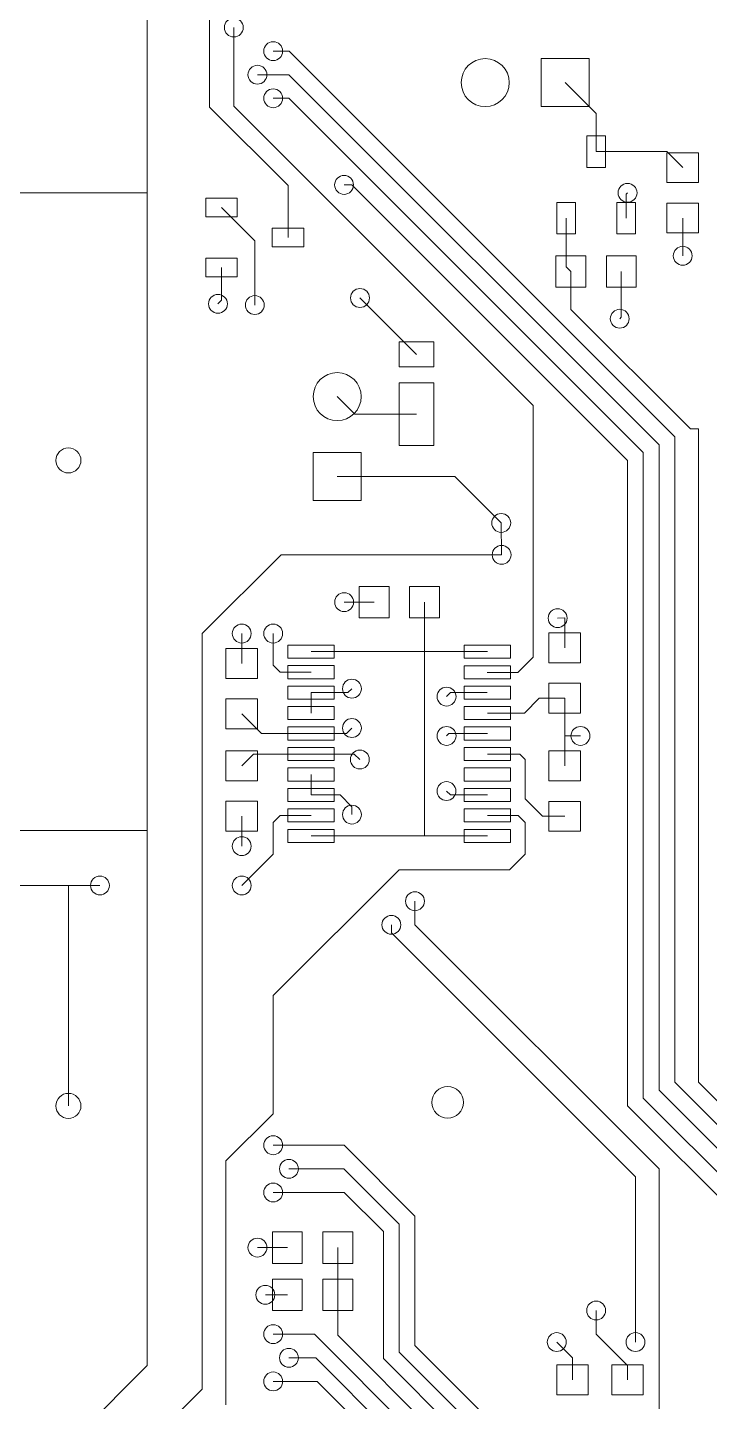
# Model space of a CAD drawing. Header units: millimetres. Extents: x 51948 to 52048, y 44936 to 45059.
# Drawn here: x 51986.33 to 52007.98, y 44992.93 to 45036.57 of the extents above; entities that cross this region are included whole.
import ezdxf

# ---------------------------------------------------------------- set-up
doc = ezdxf.new("R2010")
doc.units = ezdxf.units.MM
doc.layers.get('0').update_dxf_attribs({"linetype": 'CONTINUOUS', "lineweight": 0})

msp = doc.modelspace()

# ---------------------------------------------------------------- linework, layer by layer
for p, q in [((51990.12956, 45031.3182), (51990.12956, 45042.31894)), ((51992.11076, 45034.04108), (51992.11076, 45037.85108)), ((51992.88038, 45034.06648), (51992.88038, 45036.56838)), ((51994.13006, 45035.81908), (51994.63298, 45035.81908)), ((51994.63298, 45035.81908), (52006.88086, 45023.5712)), ((52004.16306, 45035.58032), (52002.63906, 45035.58032)), ((52002.63906, 45035.58032), (52002.63906, 45034.05632)), ((52004.16306, 45034.05632), (52004.16306, 45035.58032)), ((51993.62968, 45035.06978), (51994.6279, 45035.06978)), ((51994.6279, 45035.06978), (52006.38048, 45023.3172)), ((52004.3815, 45033.83788), (52003.40106, 45034.81832)), ((51992.11076, 45034.04108), (51994.6025, 45031.54934)), ((52002.37998, 45024.56688), (51992.88038, 45034.06648)), ((51994.13006, 45034.32048), (51994.63044, 45034.32048)), ((51994.63044, 45034.32048), (52005.8801, 45023.07082)), ((52002.63906, 45034.05632), (52004.16306, 45034.05632)), ((52004.3815, 45032.6263), (52004.3815, 45033.83788)), ((52004.08178, 45033.12668), (52004.08178, 45032.12592)), ((52004.68122, 45033.12668), (52004.08178, 45033.12668)), ((52004.68122, 45032.12592), (52004.68122, 45033.12668)), ((52004.3815, 45032.6263), (52006.62178, 45032.6263)), ((52006.62178, 45032.6263), (52007.12978, 45032.1183)), ((52007.63016, 45032.59328), (52006.6294, 45032.59328)), ((52006.6294, 45032.59328), (52006.6294, 45031.64332)), ((52007.63016, 45031.64332), (52007.63016, 45032.59328)), ((52004.08178, 45032.12592), (52004.68122, 45032.12592)), ((51994.6025, 45031.54934), (51994.6025, 45029.90088)), ((51996.3805, 45031.56966), (51996.63196, 45031.56966)), ((51996.63196, 45031.56966), (52005.37972, 45022.8219)), ((52006.6294, 45031.64332), (52007.63016, 45031.64332)), ((51969.38284, 45031.3182), (51990.12956, 45031.3182)), ((51990.12956, 45031.3182), (51990.12956, 45011.06932)), ((51992.9896, 45031.1531), (51991.98884, 45031.1531)), ((51991.98884, 45031.1531), (51991.98884, 45030.55366)), ((51992.9896, 45030.55366), (51992.9896, 45031.1531)), ((52003.12928, 45031.0134), (52003.12928, 45030.01264)), ((52003.72872, 45031.0134), (52003.12928, 45031.0134)), ((52003.72872, 45030.01264), (52003.72872, 45031.0134)), ((52005.03428, 45031.0134), (52005.03428, 45030.01264)), ((52005.63372, 45031.0134), (52005.03428, 45031.0134)), ((52005.334, 45031.27248), (52005.37972, 45031.3182)), ((52005.334, 45031.27248), (52005.334, 45030.51302)), ((52005.63372, 45030.01264), (52005.63372, 45031.0134)), ((52007.63016, 45030.99308), (52006.6294, 45030.99308)), ((52006.6294, 45030.99308), (52006.6294, 45030.04312)), ((52007.63016, 45030.04312), (52007.63016, 45030.99308)), ((51991.98884, 45030.55366), (51992.9896, 45030.55366)), ((51993.54586, 45029.79674), (51992.48922, 45030.85338)), ((51995.10288, 45030.2006), (51994.10212, 45030.2006)), ((51994.10212, 45030.2006), (51994.10212, 45029.60116)), ((51995.10288, 45029.60116), (51995.10288, 45030.2006)), ((52003.429, 45030.51302), (52003.429, 45028.97124)), ((52007.12978, 45029.31922), (52007.12978, 45030.5181)), ((51993.54586, 45027.75458), (51993.54586, 45029.79674)), ((52003.12928, 45030.01264), (52003.72872, 45030.01264)), ((52005.03428, 45030.01264), (52005.63372, 45030.01264)), ((52006.6294, 45030.04312), (52007.63016, 45030.04312)), ((51992.9896, 45029.2481), (51991.98884, 45029.2481)), ((51991.98884, 45029.2481), (51991.98884, 45028.64866)), ((51992.9896, 45028.64866), (51992.9896, 45029.2481)), ((51994.10212, 45029.60116), (51995.10288, 45029.60116)), ((52003.10642, 45029.31922), (52003.10642, 45028.31846)), ((52004.05638, 45029.31922), (52003.10642, 45029.31922)), ((52004.05638, 45028.31846), (52004.05638, 45029.31922)), ((52004.70662, 45029.31922), (52004.70662, 45028.31846)), ((52005.65658, 45029.31922), (52004.70662, 45029.31922)), ((52005.65658, 45028.31846), (52005.65658, 45029.31922)), ((51992.48922, 45028.94838), (51992.48922, 45027.90444)), ((52003.429, 45028.97124), (52003.5814, 45028.81884)), ((52003.5814, 45027.61742), (52003.5814, 45028.81884)), ((52005.1816, 45027.37104), (52005.1816, 45028.81884)), ((51991.98884, 45028.64866), (51992.9896, 45028.64866)), ((51998.67666, 45026.1874), (51996.88596, 45027.9781)), ((52003.10642, 45028.31846), (52004.05638, 45028.31846)), ((52004.70662, 45028.31846), (52005.65658, 45028.31846)), ((51992.48922, 45027.90444), (51992.37746, 45027.79268)), ((52007.3787, 45023.82012), (52003.5814, 45027.61742)), ((52005.1816, 45027.37104), (52005.1308, 45027.32024)), ((51999.2253, 45026.58618), (51998.12802, 45026.58618)), ((51998.12802, 45026.58618), (51998.12802, 45025.78862)), ((51999.2253, 45025.78862), (51999.2253, 45026.58618)), ((51998.12802, 45025.78862), (51999.2253, 45025.78862)), ((51999.2253, 45025.2857), (51998.12802, 45025.2857)), ((51998.12802, 45025.2857), (51998.12802, 45023.28926)), ((51999.2253, 45023.28926), (51999.2253, 45025.2857)), ((51996.16206, 45024.84628), (51996.72086, 45024.28748)), ((52002.37998, 45016.56842), (52002.37998, 45024.56688)), ((51996.72086, 45024.28748), (51998.67666, 45024.28748)), ((52006.88086, 45023.5712), (52006.88086, 45003.06832)), ((52007.63016, 45023.82012), (52007.3787, 45023.82012)), ((52007.63016, 45023.82012), (52007.63016, 45003.06832)), ((51998.12802, 45023.28926), (51999.2253, 45023.28926)), ((52006.38048, 45023.3172), (52006.38048, 45002.8194)), ((51996.92406, 45023.06828), (51995.40006, 45023.06828)), ((51995.40006, 45023.06828), (51995.40006, 45021.54428)), ((51996.92406, 45021.54428), (51996.92406, 45023.06828)), ((52005.37972, 45002.31902), (52005.37972, 45022.8219)), ((52005.8801, 45023.07082), (52005.8801, 45002.56794)), ((51999.89586, 45022.30628), (51996.16206, 45022.30628)), ((52001.36906, 45020.83308), (51999.89586, 45022.30628)), ((51995.40006, 45021.54428), (51996.92406, 45021.54428)), ((52001.38176, 45019.81962), (52001.36906, 45020.83308)), ((51991.87962, 45017.32026), (51994.37898, 45019.81962)), ((51994.37898, 45019.81962), (51999.18212, 45019.81962)), ((51999.18212, 45019.81962), (52001.38176, 45019.81962)), ((51996.85802, 45018.81886), (51996.85802, 45017.8181)), ((51997.80798, 45018.81886), (51996.85802, 45018.81886)), ((51997.80798, 45017.8181), (51997.80798, 45018.81886)), ((51998.45822, 45018.81886), (51998.45822, 45017.8181)), ((51999.40818, 45018.81886), (51998.45822, 45018.81886)), ((51999.40818, 45017.8181), (51999.40818, 45018.81886)), ((51997.333, 45018.31848), (51996.38304, 45018.31848)), ((51998.9332, 45018.31848), (51998.9332, 45016.74622)), ((51996.85802, 45017.8181), (51997.80798, 45017.8181)), ((51998.45822, 45017.8181), (51999.40818, 45017.8181)), ((52003.38328, 45017.81556), (52003.15976, 45017.81048)), ((52003.38328, 45016.86814), (52003.38328, 45017.81556)), ((51991.87962, 44993.31726), (51991.87962, 45017.32026)), ((51993.13184, 45016.3703), (51993.13184, 45017.32026)), ((51994.13006, 45016.3195), (51994.13006, 45017.32026)), ((52003.88366, 45017.34312), (52002.8829, 45017.34312)), ((52002.8829, 45017.34312), (52002.8829, 45016.39316)), ((52003.88366, 45016.39316), (52003.88366, 45017.34312)), ((51993.63222, 45016.84528), (51992.63146, 45016.84528)), ((51992.63146, 45016.84528), (51992.63146, 45015.89532)), ((51993.63222, 45015.89532), (51993.63222, 45016.84528)), ((51996.06554, 45016.9545), (51994.59742, 45016.9545)), ((51994.59742, 45016.9545), (51994.59742, 45016.53794)), ((51995.33148, 45016.74622), (51998.13056, 45016.74622)), ((51996.06554, 45016.53794), (51996.06554, 45016.9545)), ((51998.13056, 45016.74622), (51998.9332, 45016.74622)), ((51998.9332, 45016.74622), (51998.9332, 45010.89406)), ((51998.9332, 45016.74622), (52000.92964, 45016.74622)), ((52001.6637, 45016.9545), (52000.19558, 45016.9545)), ((52000.19558, 45016.9545), (52000.19558, 45016.53794)), ((52001.6637, 45016.53794), (52001.6637, 45016.9545)), ((51994.35358, 45016.09598), (51994.13006, 45016.3195)), ((51994.59742, 45016.53794), (51996.06554, 45016.53794)), ((51996.06554, 45016.30426), (51994.59742, 45016.30426)), ((51994.59742, 45016.30426), (51994.59742, 45015.8877)), ((51996.06554, 45015.8877), (51996.06554, 45016.30426)), ((52001.65862, 45016.2941), (52000.1905, 45016.2941)), ((52000.1905, 45016.2941), (52000.1905, 45015.87754)), ((52000.19558, 45016.53794), (52001.6637, 45016.53794)), ((52001.65862, 45015.87754), (52001.65862, 45016.2941)), ((52001.89738, 45016.08582), (52002.37998, 45016.56842)), ((52002.8829, 45016.39316), (52003.88366, 45016.39316)), ((51992.63146, 45015.89532), (51993.63222, 45015.89532)), ((51995.33148, 45016.09598), (51994.35358, 45016.09598)), ((51994.59742, 45015.8877), (51996.06554, 45015.8877)), ((52000.1905, 45015.87754), (52001.65862, 45015.87754)), ((52000.92456, 45016.08582), (52001.89738, 45016.08582)), ((52003.88366, 45015.74292), (52002.8829, 45015.74292)), ((52002.8829, 45015.74292), (52002.8829, 45014.79296)), ((52003.88366, 45014.79296), (52003.88366, 45015.74292)), ((51996.06554, 45015.65402), (51994.59742, 45015.65402)), ((51994.59742, 45015.65402), (51994.59742, 45015.23746)), ((51995.33148, 45015.44574), (51995.33148, 45014.7955)), ((51995.33148, 45015.44574), (51996.50496, 45015.44574)), ((51996.06554, 45015.23746), (51996.06554, 45015.65402)), ((51996.50496, 45015.44574), (51996.62942, 45015.5702)), ((51999.76124, 45015.44574), (51999.63424, 45015.31874)), ((52000.92456, 45015.44574), (51999.76124, 45015.44574)), ((52001.65862, 45015.65402), (52000.1905, 45015.65402)), ((52000.1905, 45015.65402), (52000.1905, 45015.23746)), ((52001.65862, 45015.23746), (52001.65862, 45015.65402)), ((52002.5781, 45015.26794), (52002.10566, 45014.7955)), ((52003.38328, 45015.26794), (52002.5781, 45015.26794)), ((52003.38328, 45014.06906), (52003.38328, 45015.26794)), ((51993.63222, 45015.24508), (51992.63146, 45015.24508)), ((51992.63146, 45015.24508), (51992.63146, 45014.29512)), ((51993.63222, 45014.29512), (51993.63222, 45015.24508)), ((51994.59742, 45015.23746), (51996.06554, 45015.23746)), ((51996.06554, 45015.00378), (51994.59742, 45015.00378)), ((51994.59742, 45015.00378), (51994.59742, 45014.58722)), ((51996.06554, 45014.58722), (51996.06554, 45015.00378)), ((52000.1905, 45015.23746), (52001.65862, 45015.23746)), ((52001.6637, 45015.00378), (52000.19558, 45015.00378)), ((52000.19558, 45015.00378), (52000.19558, 45014.58722)), ((52001.6637, 45014.58722), (52001.6637, 45015.00378)), ((51993.75668, 45014.14526), (51993.13184, 45014.7701)), ((51994.59742, 45014.58722), (51996.06554, 45014.58722)), ((52000.19558, 45014.58722), (52001.6637, 45014.58722)), ((52002.10566, 45014.7955), (52000.92964, 45014.7955)), ((52002.8829, 45014.79296), (52003.88366, 45014.79296)), ((51992.63146, 45014.29512), (51993.63222, 45014.29512)), ((51995.33148, 45014.14526), (51993.75668, 45014.14526)), ((51996.06554, 45014.35354), (51994.59742, 45014.35354)), ((51994.59742, 45014.35354), (51994.59742, 45013.93698)), ((51995.33148, 45014.14526), (51996.45416, 45014.14526)), ((51996.06554, 45013.93698), (51996.06554, 45014.35354)), ((51996.45416, 45014.14526), (51996.62942, 45014.32052)), ((51999.71044, 45014.14526), (51999.63424, 45014.06906)), ((52000.92964, 45014.14526), (51999.71044, 45014.14526)), ((52001.6637, 45014.35354), (52000.19558, 45014.35354)), ((52000.19558, 45014.35354), (52000.19558, 45013.93698)), ((52001.6637, 45013.93698), (52001.6637, 45014.35354)), ((52003.38328, 45014.06906), (52003.88366, 45014.06906)), ((52003.38328, 45013.11656), (52003.38328, 45014.06906)), ((51993.63222, 45013.59408), (51992.63146, 45013.59408)), ((51992.63146, 45013.59408), (51992.63146, 45012.64412)), ((51993.63222, 45012.64412), (51993.63222, 45013.59408)), ((51994.59742, 45013.93698), (51996.06554, 45013.93698)), ((51996.06554, 45013.7033), (51994.59742, 45013.7033)), ((51994.59742, 45013.7033), (51994.59742, 45013.28674)), ((51996.06554, 45013.28674), (51996.06554, 45013.7033)), ((52000.19558, 45013.93698), (52001.6637, 45013.93698)), ((52001.6637, 45013.7033), (52000.19558, 45013.7033)), ((52000.19558, 45013.7033), (52000.19558, 45013.28674)), ((52001.6637, 45013.28674), (52001.6637, 45013.7033)), ((52003.88366, 45013.59154), (52002.8829, 45013.59154)), ((52002.8829, 45013.59154), (52002.8829, 45012.64158)), ((52003.88366, 45012.64158), (52003.88366, 45013.59154)), ((51993.50776, 45013.49502), (51993.13184, 45013.1191)), ((51995.33148, 45013.49502), (51993.50776, 45013.49502)), ((51994.59742, 45013.28674), (51996.06554, 45013.28674)), ((51995.33148, 45013.49502), (51996.70562, 45013.49502)), ((51996.70562, 45013.49502), (51996.88088, 45013.31976)), ((52000.19558, 45013.28674), (52001.6637, 45013.28674)), ((52001.9558, 45013.49502), (52000.92964, 45013.49502)), ((52002.13106, 45013.31976), (52001.9558, 45013.49502)), ((52002.13106, 45012.06754), (52002.13106, 45013.31976)), ((51996.06554, 45013.05306), (51994.59742, 45013.05306)), ((51994.59742, 45013.05306), (51994.59742, 45012.6365)), ((51995.33148, 45012.19454), (51995.33148, 45012.84478)), ((51996.06554, 45012.6365), (51996.06554, 45013.05306)), ((52001.6637, 45013.05306), (52000.19558, 45013.05306)), ((52000.19558, 45013.05306), (52000.19558, 45012.6365)), ((52001.6637, 45012.6365), (52001.6637, 45013.05306)), ((51992.63146, 45012.64412), (51993.63222, 45012.64412)), ((51994.59742, 45012.6365), (51996.06554, 45012.6365)), ((51996.06554, 45012.40282), (51994.59742, 45012.40282)), ((51994.59742, 45012.40282), (51994.59742, 45011.98626)), ((51996.06554, 45011.98626), (51996.06554, 45012.40282)), ((51999.75616, 45012.19454), (51999.6317, 45012.319)), ((52000.19558, 45012.6365), (52001.6637, 45012.6365)), ((52001.6637, 45012.40282), (52000.19558, 45012.40282)), ((52000.19558, 45012.40282), (52000.19558, 45011.98626)), ((52001.6637, 45011.98626), (52001.6637, 45012.40282)), ((52002.8829, 45012.64158), (52003.88366, 45012.64158)), ((51993.63222, 45011.99388), (51992.63146, 45011.99388)), ((51992.63146, 45011.99388), (51992.63146, 45011.04392)), ((51993.63222, 45011.04392), (51993.63222, 45011.99388)), ((51994.59742, 45011.98626), (51996.06554, 45011.98626)), ((51995.33148, 45012.19454), (51996.2535, 45012.19454)), ((51996.2535, 45012.19454), (51996.62942, 45011.81862)), ((51996.62942, 45011.81862), (51996.62942, 45011.5697)), ((51999.75616, 45012.19454), (52000.92964, 45012.19454)), ((52000.19558, 45011.98626), (52001.6637, 45011.98626)), ((52002.68224, 45011.51636), (52002.13106, 45012.06754)), ((52003.88366, 45011.99134), (52002.8829, 45011.99134)), ((52002.8829, 45011.99134), (52002.8829, 45011.04138)), ((52003.88366, 45011.04138), (52003.88366, 45011.99134)), ((51993.13184, 45011.5189), (51993.13184, 45010.56894)), ((51994.35612, 45011.5443), (51994.13006, 45011.31824)), ((51995.33148, 45011.5443), (51994.35612, 45011.5443)), ((51996.06554, 45011.75258), (51994.59742, 45011.75258)), ((51994.59742, 45011.75258), (51994.59742, 45011.33602)), ((51996.06554, 45011.33602), (51996.06554, 45011.75258)), ((52001.6637, 45011.75258), (52000.19558, 45011.75258)), ((52000.19558, 45011.75258), (52000.19558, 45011.33602)), ((52000.92964, 45011.5443), (52001.905, 45011.5443)), ((52001.6637, 45011.33602), (52001.6637, 45011.75258)), ((52001.905, 45011.5443), (52002.13106, 45011.31824)), ((52003.38328, 45011.51636), (52002.68224, 45011.51636)), ((51969.38284, 45011.06932), (51990.12956, 45011.06932)), ((51990.12956, 45011.06932), (51990.12956, 44994.0691)), ((51992.63146, 45011.04392), (51993.63222, 45011.04392)), ((51994.13006, 45011.31824), (51994.13006, 45010.31748)), ((51994.59742, 45011.33602), (51996.06554, 45011.33602)), ((51996.06554, 45011.10234), (51994.59742, 45011.10234)), ((51994.59742, 45011.10234), (51994.59742, 45010.68578)), ((51996.06554, 45010.68578), (51996.06554, 45011.10234)), ((52000.19558, 45011.33602), (52001.6637, 45011.33602)), ((52001.6637, 45011.10234), (52000.19558, 45011.10234)), ((52000.19558, 45011.10234), (52000.19558, 45010.68578)), ((52001.6637, 45010.68578), (52001.6637, 45011.10234)), ((52002.13106, 45011.31824), (52002.13106, 45010.31748)), ((52002.8829, 45011.04138), (52003.88366, 45011.04138)), ((51994.59742, 45010.68578), (51996.06554, 45010.68578)), ((51995.33148, 45010.89406), (51998.9332, 45010.89406)), ((51998.9332, 45010.89406), (52000.92964, 45010.89406)), ((52000.19558, 45010.68578), (52001.6637, 45010.68578)), ((51994.13006, 45010.31748), (51993.13184, 45009.31926)), ((52002.13106, 45010.31748), (52001.63322, 45009.81964)), ((51998.12802, 45009.81964), (51994.13006, 45005.82168)), ((52001.63322, 45009.81964), (51998.12802, 45009.81964)), ((51987.6302, 45009.31926), (51983.38078, 45009.31926)), ((51988.63096, 45009.31926), (51987.6302, 45009.31926)), ((51987.6302, 45002.31902), (51987.6302, 45009.31926)), ((51998.63094, 45008.81888), (51998.63094, 45008.06958)), ((51997.88164, 45008.06958), (51997.88164, 45007.81812)), ((51998.63094, 45008.06958), (52006.38048, 45000.32004)), ((51997.88164, 45007.81812), (52005.63118, 45000.06858)), ((51994.13006, 45005.82168), (51994.13006, 45002.0701)), ((52006.88086, 45003.06832), (52016.63192, 44993.31726)), ((52007.63016, 45003.06832), (52017.12976, 44993.56872)), ((52006.38048, 45002.8194), (52016.13154, 44993.06834)), ((52011.38174, 44996.317), (52005.37972, 45002.31902)), ((52005.8801, 45002.56794), (52015.63116, 44992.81688)), ((51994.13006, 45002.0701), (51992.63146, 45000.5715)), ((51994.13006, 45001.06934), (51996.3805, 45001.06934)), ((51996.3805, 45001.06934), (51998.63094, 44998.8189)), ((51992.63146, 45000.5715), (51992.63146, 44992.81942)), ((51994.63044, 45000.32004), (51996.37796, 45000.32004)), ((51996.37796, 45000.32004), (51998.13056, 44998.56744)), ((52005.63118, 45000.06858), (52005.63118, 44994.8184)), ((52006.38048, 45000.32004), (52006.38048, 44991.36908)), ((51994.13006, 44999.5682), (51996.38812, 44999.5682)), ((51996.38812, 44999.5682), (51997.63018, 44998.32614)), ((51998.63094, 44998.8189), (51998.63094, 44994.70918)), ((51994.10466, 44998.31852), (51994.10466, 44997.31776)), ((51995.05462, 44998.31852), (51994.10466, 44998.31852)), ((51995.05462, 44997.31776), (51995.05462, 44998.31852)), ((51995.70486, 44998.31852), (51995.70486, 44997.31776)), ((51996.65482, 44998.31852), (51995.70486, 44998.31852)), ((51996.65482, 44997.31776), (51996.65482, 44998.31852)), ((51997.63018, 44998.32614), (51997.63018, 44994.29262)), ((51998.13056, 44998.56744), (51998.13056, 44994.5009)), ((51994.57964, 44997.81814), (51993.62968, 44997.81814)), ((51996.17984, 44997.81814), (51996.17984, 44996.31954)), ((51994.10466, 44997.31776), (51995.05462, 44997.31776)), ((51995.70486, 44997.31776), (51996.65482, 44997.31776)), ((51995.05462, 44996.81992), (51994.10466, 44996.81992)), ((51994.10466, 44996.81992), (51994.10466, 44995.81916)), ((51995.05462, 44995.81916), (51995.05462, 44996.81992)), ((51996.65482, 44996.81992), (51995.70486, 44996.81992)), ((51995.70486, 44996.81992), (51995.70486, 44995.81916)), ((51996.65482, 44995.81916), (51996.65482, 44996.81992)), ((51994.57964, 44996.31954), (51993.88114, 44996.31954)), ((51996.17984, 44996.31954), (51996.17984, 44995.03684)), ((51994.10466, 44995.81916), (51995.05462, 44995.81916)), ((51995.70486, 44995.81916), (51996.65482, 44995.81916)), ((52004.3815, 44995.06732), (52004.3815, 44995.81916)), ((51994.13006, 44995.06986), (51995.43816, 44995.06986)), ((51995.43816, 44995.06986), (52003.95224, 44986.55578)), ((51996.17984, 44995.03684), (52004.30784, 44986.90884)), ((52003.62966, 44994.32056), (52003.13182, 44994.8184)), ((52005.37972, 44994.0691), (52004.3815, 44995.06732)), ((51994.63044, 44994.31802), (51995.48134, 44994.31802)), ((51995.48134, 44994.31802), (52003.59918, 44986.20018)), ((51998.13056, 44994.5009), (52005.01396, 44987.6175)), ((51998.63094, 44994.70918), (52005.36956, 44987.97056)), ((52003.62966, 44993.61952), (52003.62966, 44994.32056)), ((51990.12956, 44994.0691), (51986.8809, 44990.82044)), ((52004.6609, 44987.2619), (51997.63018, 44994.29262)), ((52004.13004, 44994.0945), (52003.12928, 44994.0945)), ((52003.12928, 44994.0945), (52003.12928, 44993.14454)), ((52004.13004, 44993.14454), (52004.13004, 44994.0945)), ((52005.8801, 44994.0945), (52004.87934, 44994.0945)), ((52004.87934, 44994.0945), (52004.87934, 44993.14454)), ((52005.37972, 44994.0691), (52005.37972, 44993.61952)), ((52005.8801, 44993.14454), (52005.8801, 44994.0945)), ((51994.13006, 44993.56872), (51995.5296, 44993.56872)), ((52003.24866, 44985.84966), (51995.5296, 44993.56872)), ((51988.63096, 44990.0686), (51991.87962, 44993.31726)), ((52003.12928, 44993.14454), (52004.13004, 44993.14454)), ((52004.87934, 44993.14454), (52005.8801, 44993.14454))]:
    msp.add_line(p, q)
for centre, radius in [((51992.88038, 45036.56838), 0.29972), ((51994.13006, 45035.81908), 0.29972), ((51993.62968, 45035.06978), 0.29972), ((52000.86106, 45034.81832), 0.762), ((51994.13006, 45034.32048), 0.29972), ((51996.3805, 45031.56966), 0.29972), ((52005.37972, 45031.3182), 0.29972), ((52007.12978, 45029.31922), 0.29972), ((51992.37746, 45027.79268), 0.29972), ((51993.54586, 45027.75458), 0.29972), ((51996.88596, 45027.9781), 0.29972), ((52005.1308, 45027.32024), 0.29972), ((51996.16206, 45024.84628), 0.762), ((51987.6302, 45022.81936), 0.39878), ((52001.36906, 45020.83308), 0.29972), ((52001.38176, 45019.81962), 0.29972), ((51996.38304, 45018.31848), 0.29972), ((52003.15976, 45017.81048), 0.29972), ((51993.13184, 45017.32026), 0.29972), ((51994.13006, 45017.32026), 0.29972), ((51996.62942, 45015.5702), 0.29972), ((51999.63424, 45015.31874), 0.29972), ((51996.62942, 45014.32052), 0.29972), ((51999.63424, 45014.06906), 0.29972), ((52003.88366, 45014.06906), 0.29972), ((51996.88088, 45013.31976), 0.29972), ((51999.6317, 45012.319), 0.29972), ((51996.62942, 45011.5697), 0.29972), ((51993.13184, 45010.56894), 0.29972), ((51988.63096, 45009.31926), 0.29972), ((51993.13184, 45009.31926), 0.29972), ((51998.63094, 45008.81888), 0.29972), ((51997.88164, 45008.06958), 0.29972), ((51987.6302, 45002.31902), 0.39878), ((51999.66726, 45002.43078), 0.50038), ((51994.13006, 45001.06934), 0.29972), ((51994.63044, 45000.32004), 0.29972), ((51994.13006, 44999.5682), 0.29972), ((51993.62968, 44997.81814), 0.29972), ((51993.88114, 44996.31954), 0.29972), ((52004.3815, 44995.81916), 0.29972), ((51994.13006, 44995.06986), 0.29972), ((52003.13182, 44994.8184), 0.29972), ((52005.63118, 44994.8184), 0.29972), ((51994.63044, 44994.31802), 0.29972), ((51994.13006, 44993.56872), 0.29972)]:
    msp.add_circle(centre, radius)

doc.saveas('drawing.dxf')
